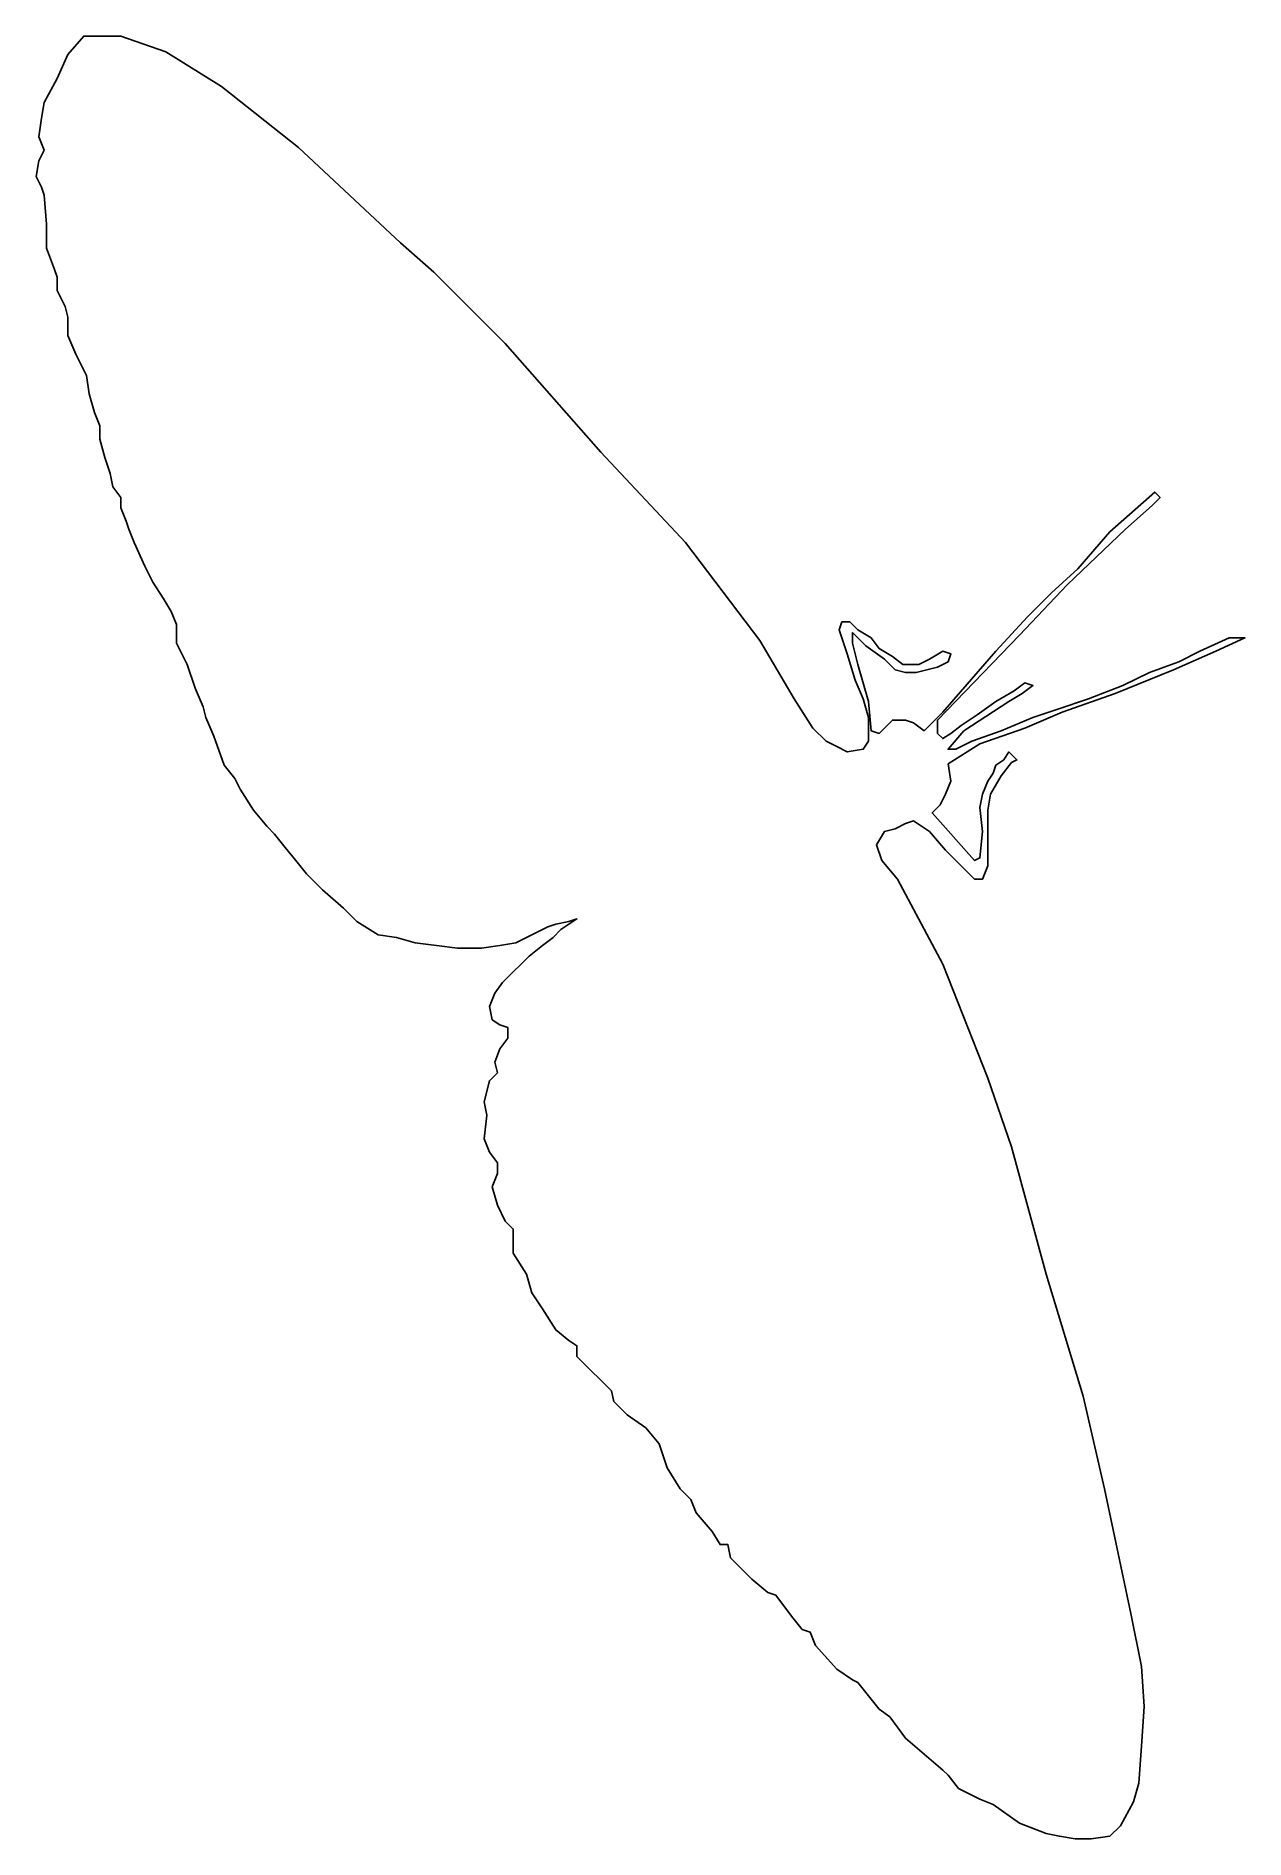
# Model space of a CAD drawing. Header units: centimetres. Extents: x -5.5 to 5.5, y -8.3 to 8.3.
import ezdxf

# ---------------------------------------------------------------- set-up
doc = ezdxf.new("R2010")
doc.units = ezdxf.units.CM
doc.header["$MEASUREMENT"] = 0
doc.layers.add('Layer 1', color=7, linetype='Continuous')

msp = doc.modelspace()

# ---------------------------------------------------------------- linework, layer by layer
at = {"layer": 'Layer 1'}
msp.add_open_spline([(2.81948, 1.59204), (2.81948, 1.59204), (3.11117, 1.77436), (3.11117, 1.77436), (3.11117, 1.77436), (3.11117, 1.77436), (3.52436, 1.92017), (3.52436, 1.92017), (3.52436, 1.92017), (3.52436, 1.92017), (3.86465, 2.06601), (3.86465, 2.06601), (3.86465, 2.06601), (3.86465, 2.06601), (4.35078, 2.23619), (4.35078, 2.23619), (4.35078, 2.23619), (4.35078, 2.23619), (4.88551, 2.45493), (4.88551, 2.45493), (4.88551, 2.45493), (4.88551, 2.45493), (5.2744, 2.62505), (5.2744, 2.62505), (5.2744, 2.62505), (5.2744, 2.62505), (5.54178, 2.74659), (5.54178, 2.74659), (5.54178, 2.74659), (5.54178, 2.74659), (5.39594, 2.74659), (5.39594, 2.74659), (5.39594, 2.74659), (5.39594, 2.74659), (5.12856, 2.62505), (5.12856, 2.62505), (5.12856, 2.62505), (5.12856, 2.62505), (4.93412, 2.52784), (4.93412, 2.52784), (4.93412, 2.52784), (4.93412, 2.52784), (4.66676, 2.43063), (4.66676, 2.43063), (4.66676, 2.43063), (4.66676, 2.43063), (4.42368, 2.30909), (4.42368, 2.30909), (4.42368, 2.30909), (4.42368, 2.30909), (4.10773, 2.18755), (4.10773, 2.18755), (4.10773, 2.18755), (4.10773, 2.18755), (3.81604, 2.09034), (3.81604, 2.09034), (3.81604, 2.09034), (3.81604, 2.09034), (3.5973, 2.01738), (3.5973, 2.01738), (3.5973, 2.01738), (3.5973, 2.01738), (3.30561, 1.8959), (3.30561, 1.8959), (3.30561, 1.8959), (3.30561, 1.8959), (3.03826, 1.79863), (3.03826, 1.79863), (3.03826, 1.79863), (3.03826, 1.79863), (2.89242, 1.72573), (2.89242, 1.72573), (2.89242, 1.72573), (2.89242, 1.72573), (2.81948, 1.72573), (2.81948, 1.72573), (2.81948, 1.72573), (2.81948, 1.72573), (2.96532, 1.8959), (2.96532, 1.8959), (2.96532, 1.8959), (2.96532, 1.8959), (3.37852, 2.16322), (3.37852, 2.16322), (3.37852, 2.16322), (3.37852, 2.16322), (3.50006, 2.23619), (3.50006, 2.23619), (3.50006, 2.23619), (3.50006, 2.23619), (3.5973, 2.30909), (3.5973, 2.30909), (3.5973, 2.30909), (3.5973, 2.30909), (3.52436, 2.3334), (3.52436, 2.3334), (3.52436, 2.3334), (3.52436, 2.3334), (3.42715, 2.26049), (3.42715, 2.26049), (3.42715, 2.26049), (3.42715, 2.26049), (3.25701, 2.16322), (3.25701, 2.16322), (3.25701, 2.16322), (3.25701, 2.16322), (3.08686, 2.04171), (3.08686, 2.04171), (3.08686, 2.04171), (3.08686, 2.04171), (2.94102, 1.94448), (2.94102, 1.94448), (2.94102, 1.94448), (2.94102, 1.94448), (2.84381, 1.8716), (2.84381, 1.8716), (2.84381, 1.8716), (2.84381, 1.8716), (2.77088, 1.82296), (2.77088, 1.82296), (2.77088, 1.82296), (2.77088, 1.82296), (2.72227, 1.8716), (2.72227, 1.8716), (2.72227, 1.8716), (2.72227, 1.8716), (2.72227, 1.94448), (2.72227, 1.94448), (2.72227, 1.94448), (2.72227, 1.94448), (2.72227, 1.99311), (2.72227, 1.99311), (2.72227, 1.99311), (2.72227, 1.99311), (3.47576, 2.77089), (3.47576, 2.77089), (3.47576, 2.77089), (3.47576, 2.77089), (3.91328, 3.23272), (3.91328, 3.23272), (3.91328, 3.23272), (3.91328, 3.23272), (4.44799, 3.74315), (4.44799, 3.74315), (4.44799, 3.74315), (4.44799, 3.74315), (4.69107, 3.9619), (4.69107, 3.9619), (4.69107, 3.9619), (4.69107, 3.9619), (4.76397, 4.03483), (4.76397, 4.03483), (4.76397, 4.03483), (4.76397, 4.03483), (4.71537, 4.08341), (4.71537, 4.08341), (4.71537, 4.08341), (4.71537, 4.08341), (4.30215, 3.71882), (4.30215, 3.71882), (4.30215, 3.71882), (4.30215, 3.71882), (4.01049, 3.37856), (4.01049, 3.37856), (4.01049, 3.37856), (4.01049, 3.37856), (3.76744, 3.15978), (3.76744, 3.15978), (3.76744, 3.15978), (3.76744, 3.15978), (3.54869, 2.94104), (3.54869, 2.94104), (3.54869, 2.94104), (3.54869, 2.94104), (3.25701, 2.62505), (3.25701, 2.62505), (3.25701, 2.62505), (3.25701, 2.62505), (2.77088, 2.06601), (2.77088, 2.06601), (2.77088, 2.06601), (2.77088, 2.06601), (2.60073, 1.8959), (2.60073, 1.8959), (2.60073, 1.8959), (2.60073, 1.8959), (2.50353, 1.96881), (2.50353, 1.96881), (2.50353, 1.96881), (2.50353, 1.96881), (2.43062, 1.99311), (2.43062, 1.99311), (2.43062, 1.99311), (2.43062, 1.99311), (2.30908, 1.99311), (2.30908, 1.99311), (2.30908, 1.99311), (2.30908, 1.99311), (2.18754, 1.8716), (2.18754, 1.8716), (2.18754, 1.8716), (2.18754, 1.8716), (2.11463, 1.8959), (2.11463, 1.8959), (2.11463, 1.8959), (2.11463, 1.8959), (2.09033, 2.16322), (2.09033, 2.16322), (2.09033, 2.16322), (2.09033, 2.16322), (1.99307, 2.50351), (1.99307, 2.50351), (1.99307, 2.50351), (1.99307, 2.50351), (1.94449, 2.69799), (1.94449, 2.69799), (1.94449, 2.69799), (1.94449, 2.69799), (1.94449, 2.79522), (1.94449, 2.79522), (1.94449, 2.79522), (1.94449, 2.79522), (2.066, 2.67368), (2.066, 2.67368), (2.066, 2.67368), (2.066, 2.67368), (2.23614, 2.55214), (2.23614, 2.55214), (2.23614, 2.55214), (2.23614, 2.55214), (2.33338, 2.45493), (2.33338, 2.45493), (2.33338, 2.45493), (2.33338, 2.45493), (2.43062, 2.43063), (2.43062, 2.43063), (2.43062, 2.43063), (2.43062, 2.43063), (2.52783, 2.43063), (2.52783, 2.43063), (2.52783, 2.43063), (2.52783, 2.43063), (2.62504, 2.45493), (2.62504, 2.45493), (2.62504, 2.45493), (2.62504, 2.45493), (2.72227, 2.47924), (2.72227, 2.47924), (2.72227, 2.47924), (2.72227, 2.47924), (2.81948, 2.52784), (2.81948, 2.52784), (2.81948, 2.52784), (2.81948, 2.52784), (2.84381, 2.60078), (2.84381, 2.60078), (2.84381, 2.60078), (2.84381, 2.60078), (2.77088, 2.62505), (2.77088, 2.62505), (2.77088, 2.62505), (2.77088, 2.62505), (2.64937, 2.55214), (2.64937, 2.55214), (2.64937, 2.55214), (2.64937, 2.55214), (2.55213, 2.50351), (2.55213, 2.50351), (2.55213, 2.50351), (2.55213, 2.50351), (2.40629, 2.50351), (2.40629, 2.50351), (2.40629, 2.50351), (2.40629, 2.50351), (2.30908, 2.57647), (2.30908, 2.57647), (2.30908, 2.57647), (2.30908, 2.57647), (2.18754, 2.64938), (2.18754, 2.64938), (2.18754, 2.64938), (2.18754, 2.64938), (2.11463, 2.74659), (2.11463, 2.74659), (2.11463, 2.74659), (2.11463, 2.74659), (1.99307, 2.81952), (1.99307, 2.81952), (1.99307, 2.81952), (1.99307, 2.81952), (1.92016, 2.89243), (1.92016, 2.89243), (1.92016, 2.89243), (1.92016, 2.89243), (1.84725, 2.89243), (1.84725, 2.89243), (1.84725, 2.89243), (1.84725, 2.89243), (1.82295, 2.81952), (1.82295, 2.81952), (1.82295, 2.81952), (1.82295, 2.81952), (1.89586, 2.60078), (1.89586, 2.60078), (1.89586, 2.60078), (1.89586, 2.60078), (1.96879, 2.3577), (1.96879, 2.3577), (1.96879, 2.3577), (1.96879, 2.3577), (2.0417, 2.18755), (2.0417, 2.18755), (2.0417, 2.18755), (2.0417, 2.18755), (2.09033, 2.01738), (2.09033, 2.01738), (2.09033, 2.01738), (2.09033, 2.01738), (2.09033, 1.8959), (2.09033, 1.8959), (2.09033, 1.8959), (2.09033, 1.8959), (2.09033, 1.79863), (2.09033, 1.79863), (2.09033, 1.79863), (2.09033, 1.79863), (2.0417, 1.72573), (2.0417, 1.72573), (2.0417, 1.72573), (2.0417, 1.72573), (1.89586, 1.70142), (1.89586, 1.70142), (1.89586, 1.70142), (1.89586, 1.70142), (1.79865, 1.75006), (1.79865, 1.75006), (1.79865, 1.75006), (1.79865, 1.75006), (1.70141, 1.79863), (1.70141, 1.79863), (1.70141, 1.79863), (1.70141, 1.79863), (1.57987, 1.92017), (1.57987, 1.92017), (1.57987, 1.92017), (1.57987, 1.92017), (1.40973, 2.18755), (1.40973, 2.18755), (1.40973, 2.18755), (1.40973, 2.18755), (1.09377, 2.72229), (1.09377, 2.72229), (1.09377, 2.72229), (1.09377, 2.72229), (0.41319, 3.62161), (0.41319, 3.62161), (0.41319, 3.62161), (0.41319, 3.62161), (-0.36459, 4.448), (-0.36459, 4.448), (-0.36459, 4.448), (-0.36459, 4.448), (-1.23961, 5.44456), (-1.23961, 5.44456), (-1.23961, 5.44456), (-1.23961, 5.44456), (-1.89588, 6.10083), (-1.89588, 6.10083), (-1.89588, 6.10083), (-1.89588, 6.10083), (-2.19969, 6.36821), (-2.19969, 6.36821), (-2.19969, 6.36821), (-2.19969, 6.36821), (-3.13549, 7.2432), (-3.13549, 7.2432), (-3.13549, 7.2432), (-3.13549, 7.2432), (-3.84037, 7.80224), (-3.84037, 7.80224), (-3.84037, 7.80224), (-3.84037, 7.80224), (-4.35079, 8.11823), (-4.35079, 8.11823), (-4.35079, 8.11823), (-4.35079, 8.11823), (-4.76399, 8.26407), (-4.76399, 8.26407), (-4.76399, 8.26407), (-4.76399, 8.26407), (-5.1043, 8.26407), (-5.1043, 8.26407), (-5.1043, 8.26407), (-5.1043, 8.26407), (-5.25012, 8.09394), (-5.25012, 8.09394), (-5.25012, 8.09394), (-5.25012, 8.09394), (-5.34734, 7.87518), (-5.34734, 7.87518), (-5.34734, 7.87518), (-5.34734, 7.87518), (-5.46886, 7.65643), (-5.46886, 7.65643), (-5.46886, 7.65643), (-5.46886, 7.65643), (-5.49318, 7.51058), (-5.49318, 7.51058), (-5.49318, 7.51058), (-5.49318, 7.51058), (-5.51748, 7.34042), (-5.51748, 7.34042), (-5.51748, 7.34042), (-5.51748, 7.34042), (-5.46886, 7.21892), (-5.46886, 7.21892), (-5.46886, 7.21892), (-5.46886, 7.21892), (-5.51748, 7.12168), (-5.51748, 7.12168), (-5.51748, 7.12168), (-5.51748, 7.12168), (-5.54178, 6.97586), (-5.54178, 6.97586), (-5.54178, 6.97586), (-5.54178, 6.97586), (-5.49318, 6.87864), (-5.49318, 6.87864), (-5.49318, 6.87864), (-5.49318, 6.87864), (-5.46886, 6.80571), (-5.46886, 6.80571), (-5.46886, 6.80571), (-5.46886, 6.80571), (-5.44456, 6.53836), (-5.44456, 6.53836), (-5.44456, 6.53836), (-5.44456, 6.53836), (-5.44456, 6.31961), (-5.44456, 6.31961), (-5.44456, 6.31961), (-5.44456, 6.31961), (-5.37164, 6.12513), (-5.37164, 6.12513), (-5.37164, 6.12513), (-5.37164, 6.12513), (-5.34734, 6.05222), (-5.34734, 6.05222), (-5.34734, 6.05222), (-5.34734, 6.05222), (-5.34734, 5.9307), (-5.34734, 5.9307), (-5.34734, 5.9307), (-5.34734, 5.9307), (-5.2744, 5.78484), (-5.2744, 5.78484), (-5.2744, 5.78484), (-5.2744, 5.78484), (-5.25012, 5.68763), (-5.25012, 5.68763), (-5.25012, 5.68763), (-5.25012, 5.68763), (-5.25012, 5.5175), (-5.25012, 5.5175), (-5.25012, 5.5175), (-5.25012, 5.5175), (-5.17721, 5.34735), (-5.17721, 5.34735), (-5.17721, 5.34735), (-5.17721, 5.34735), (-5.07997, 5.15291), (-5.07997, 5.15291), (-5.07997, 5.15291), (-5.07997, 5.15291), (-5.05566, 4.98276), (-5.05566, 4.98276), (-5.05566, 4.98276), (-5.05566, 4.98276), (-5.00706, 4.81262), (-5.00706, 4.81262), (-5.00706, 4.81262), (-5.00706, 4.81262), (-4.95845, 4.69108), (-4.95845, 4.69108), (-4.95845, 4.69108), (-4.95845, 4.69108), (-4.95845, 4.56954), (-4.95845, 4.56954), (-4.95845, 4.56954), (-4.95845, 4.56954), (-4.90982, 4.3994), (-4.90982, 4.3994), (-4.90982, 4.3994), (-4.90982, 4.3994), (-4.86123, 4.25358), (-4.86123, 4.25358), (-4.86123, 4.25358), (-4.86123, 4.25358), (-4.83691, 4.13204), (-4.83691, 4.13204), (-4.83691, 4.13204), (-4.83691, 4.13204), (-4.76399, 4.03483), (-4.76399, 4.03483), (-4.76399, 4.03483), (-4.76399, 4.03483), (-4.76399, 3.93757), (-4.76399, 3.93757), (-4.76399, 3.93757), (-4.76399, 3.93757), (-4.7154, 3.81609), (-4.7154, 3.81609), (-4.7154, 3.81609), (-4.7154, 3.81609), (-4.69108, 3.74315), (-4.69108, 3.74315), (-4.69108, 3.74315), (-4.69108, 3.74315), (-4.64246, 3.62161), (-4.64246, 3.62161), (-4.64246, 3.62161), (-4.64246, 3.62161), (-4.54526, 3.40286), (-4.54526, 3.40286), (-4.54526, 3.40286), (-4.54526, 3.40286), (-4.47235, 3.25702), (-4.47235, 3.25702), (-4.47235, 3.25702), (-4.47235, 3.25702), (-4.37511, 3.11118), (-4.37511, 3.11118), (-4.37511, 3.11118), (-4.37511, 3.11118), (-4.30219, 2.98967), (-4.30219, 2.98967), (-4.30219, 2.98967), (-4.30219, 2.98967), (-4.25357, 2.86813), (-4.25357, 2.86813), (-4.25357, 2.86813), (-4.25357, 2.86813), (-4.25357, 2.69799), (-4.25357, 2.69799), (-4.25357, 2.69799), (-4.25357, 2.69799), (-4.15636, 2.50351), (-4.15636, 2.50351), (-4.15636, 2.50351), (-4.15636, 2.50351), (-4.08342, 2.28476), (-4.08342, 2.28476), (-4.08342, 2.28476), (-4.08342, 2.28476), (-4.0105, 2.11465), (-4.0105, 2.11465), (-4.0105, 2.11465), (-4.0105, 2.11465), (-3.98622, 2.01738), (-3.98622, 2.01738), (-3.98622, 2.01738), (-3.98622, 2.01738), (-3.9133, 1.84727), (-3.9133, 1.84727), (-3.9133, 1.84727), (-3.9133, 1.84727), (-3.81607, 1.57989), (-3.81607, 1.57989), (-3.81607, 1.57989), (-3.81607, 1.57989), (-3.71883, 1.45835), (-3.71883, 1.45835), (-3.71883, 1.45835), (-3.71883, 1.45835), (-3.67023, 1.36114), (-3.67023, 1.36114), (-3.67023, 1.36114), (-3.67023, 1.36114), (-3.5487, 1.16669), (-3.5487, 1.16669), (-3.5487, 1.16669), (-3.5487, 1.16669), (-3.42716, 1.02085), (-3.42716, 1.02085), (-3.42716, 1.02085), (-3.42716, 1.02085), (-3.35426, 0.94794), (-3.35426, 0.94794), (-3.35426, 0.94794), (-3.35426, 0.94794), (-3.25703, 0.8264), (-3.25703, 0.8264), (-3.25703, 0.8264), (-3.25703, 0.8264), (-3.15979, 0.70489), (-3.15979, 0.70489), (-3.15979, 0.70489), (-3.15979, 0.70489), (-3.06257, 0.58335), (-3.06257, 0.58335), (-3.06257, 0.58335), (-3.06257, 0.58335), (-2.91674, 0.43751), (-2.91674, 0.43751), (-2.91674, 0.43751), (-2.91674, 0.43751), (-2.7223, 0.26739), (-2.7223, 0.26739), (-2.7223, 0.26739), (-2.7223, 0.26739), (-2.60076, 0.14586), (-2.60076, 0.14586), (-2.60076, 0.14586), (-2.60076, 0.14586), (-2.40629, 0.02432), (-2.40629, 0.02432), (-2.40629, 0.02432), (-2.40629, 0.02432), (-2.23617, -0.00001), (-2.23617, -0.00001), (-2.23617, -0.00001), (-2.23617, -0.00001), (-2.06603, -0.04859), (-2.06603, -0.04859), (-2.06603, -0.04859), (-2.06603, -0.04859), (-1.87158, -0.07289), (-1.87158, -0.07289), (-1.87158, -0.07289), (-1.87158, -0.07289), (-1.67714, -0.09722), (-1.67714, -0.09722), (-1.67714, -0.09722), (-1.67714, -0.09722), (-1.45836, -0.09722), (-1.45836, -0.09722), (-1.45836, -0.09722), (-1.45836, -0.09722), (-1.28824, -0.07289), (-1.28824, -0.07289), (-1.28824, -0.07289), (-1.28824, -0.07289), (-1.14237, -0.04859), (-1.14237, -0.04859), (-1.14237, -0.04859), (-1.14237, -0.04859), (-0.99653, 0.02432), (-0.99653, 0.02432), (-0.99653, 0.02432), (-0.99653, 0.02432), (-0.85072, 0.09725), (-0.85072, 0.09725), (-0.85072, 0.09725), (-0.85072, 0.09725), (-0.77778, 0.12153), (-0.77778, 0.12153), (-0.77778, 0.12153), (-0.77778, 0.12153), (-0.65625, 0.14586), (-0.65625, 0.14586), (-0.65625, 0.14586), (-0.65625, 0.14586), (-0.58334, 0.17016), (-0.58334, 0.17016), (-0.58334, 0.17016), (-0.58334, 0.17016), (-0.72921, 0.07292), (-0.72921, 0.07292), (-0.72921, 0.07292), (-0.72921, 0.07292), (-0.80211, -0.00001), (-0.80211, -0.00001), (-0.80211, -0.00001), (-0.80211, -0.00001), (-0.89932, -0.07289), (-0.89932, -0.07289), (-0.89932, -0.07289), (-0.89932, -0.07289), (-1.02086, -0.17013), (-1.02086, -0.17013), (-1.02086, -0.17013), (-1.02086, -0.17013), (-1.0938, -0.24306), (-1.0938, -0.24306), (-1.0938, -0.24306), (-1.0938, -0.24306), (-1.1667, -0.31597), (-1.1667, -0.31597), (-1.1667, -0.31597), (-1.1667, -0.31597), (-1.26391, -0.41318), (-1.26391, -0.41318), (-1.26391, -0.41318), (-1.26391, -0.41318), (-1.33682, -0.51042), (-1.33682, -0.51042), (-1.33682, -0.51042), (-1.33682, -0.51042), (-1.38545, -0.63193), (-1.38545, -0.63193), (-1.38545, -0.63193), (-1.38545, -0.63193), (-1.36115, -0.75347), (-1.36115, -0.75347), (-1.36115, -0.75347), (-1.36115, -0.75347), (-1.28824, -0.8021), (-1.28824, -0.8021), (-1.28824, -0.8021), (-1.28824, -0.8021), (-1.21528, -0.8264), (-1.21528, -0.8264), (-1.21528, -0.8264), (-1.21528, -0.8264), (-1.21528, -0.92364), (-1.21528, -0.92364), (-1.21528, -0.92364), (-1.21528, -0.92364), (-1.28824, -1.02085), (-1.28824, -1.02085), (-1.28824, -1.02085), (-1.28824, -1.02085), (-1.33682, -1.14239), (-1.33682, -1.14239), (-1.33682, -1.14239), (-1.33682, -1.14239), (-1.31255, -1.2396), (-1.31255, -1.2396), (-1.31255, -1.2396), (-1.31255, -1.2396), (-1.38545, -1.3125), (-1.38545, -1.3125), (-1.38545, -1.3125), (-1.38545, -1.3125), (-1.43409, -1.50698), (-1.43409, -1.50698), (-1.43409, -1.50698), (-1.43409, -1.50698), (-1.40976, -1.62849), (-1.40976, -1.62849), (-1.40976, -1.62849), (-1.40976, -1.62849), (-1.43409, -1.84724), (-1.43409, -1.84724), (-1.43409, -1.84724), (-1.43409, -1.84724), (-1.38545, -1.96878), (-1.38545, -1.96878), (-1.38545, -1.96878), (-1.38545, -1.96878), (-1.31255, -2.06599), (-1.31255, -2.06599), (-1.31255, -2.06599), (-1.31255, -2.06599), (-1.31255, -2.16325), (-1.31255, -2.16325), (-1.31255, -2.16325), (-1.31255, -2.16325), (-1.36115, -2.28479), (-1.36115, -2.28479), (-1.36115, -2.28479), (-1.36115, -2.28479), (-1.31255, -2.45491), (-1.31255, -2.45491), (-1.31255, -2.45491), (-1.31255, -2.45491), (-1.23961, -2.60075), (-1.23961, -2.60075), (-1.23961, -2.60075), (-1.23961, -2.60075), (-1.1667, -2.67366), (-1.1667, -2.67366), (-1.1667, -2.67366), (-1.1667, -2.67366), (-1.1667, -2.89243), (-1.1667, -2.89243), (-1.1667, -2.89243), (-1.1667, -2.89243), (-1.04517, -3.08685), (-1.04517, -3.08685), (-1.04517, -3.08685), (-1.04517, -3.08685), (-0.99653, -3.25699), (-0.99653, -3.25699), (-0.99653, -3.25699), (-0.99653, -3.25699), (-0.89932, -3.40284), (-0.89932, -3.40284), (-0.89932, -3.40284), (-0.89932, -3.40284), (-0.77778, -3.59728), (-0.77778, -3.59728), (-0.77778, -3.59728), (-0.77778, -3.59728), (-0.65625, -3.69452), (-0.65625, -3.69452), (-0.65625, -3.69452), (-0.65625, -3.69452), (-0.58334, -3.74312), (-0.58334, -3.74312), (-0.58334, -3.74312), (-0.58334, -3.74312), (-0.58334, -3.84036), (-0.58334, -3.84036), (-0.58334, -3.84036), (-0.58334, -3.84036), (-0.48613, -3.93757), (-0.48613, -3.93757), (-0.48613, -3.93757), (-0.48613, -3.93757), (-0.34029, -4.08341), (-0.34029, -4.08341), (-0.34029, -4.08341), (-0.34029, -4.08341), (-0.26738, -4.15632), (-0.26738, -4.15632), (-0.26738, -4.15632), (-0.26738, -4.15632), (-0.24308, -4.25355), (-0.24308, -4.25355), (-0.24308, -4.25355), (-0.24308, -4.25355), (-0.12154, -4.37509), (-0.12154, -4.37509), (-0.12154, -4.37509), (-0.12154, -4.37509), (0.0486, -4.49663), (0.0486, -4.49663), (0.0486, -4.49663), (0.0486, -4.49663), (0.17014, -4.64245), (0.17014, -4.64245), (0.17014, -4.64245), (0.17014, -4.64245), (0.19445, -4.71538), (0.19445, -4.71538), (0.19445, -4.71538), (0.19445, -4.71538), (0.24305, -4.86122), (0.24305, -4.86122), (0.24305, -4.86122), (0.24305, -4.86122), (0.36459, -5.05567), (0.36459, -5.05567), (0.36459, -5.05567), (0.36459, -5.05567), (0.4618, -5.15288), (0.4618, -5.15288), (0.4618, -5.15288), (0.4618, -5.15288), (0.5104, -5.27442), (0.5104, -5.27442), (0.5104, -5.27442), (0.5104, -5.27442), (0.65625, -5.44456), (0.65625, -5.44456), (0.65625, -5.44456), (0.65625, -5.44456), (0.72918, -5.56604), (0.72918, -5.56604), (0.72918, -5.56604), (0.72918, -5.56604), (0.80209, -5.56604), (0.80209, -5.56604), (0.80209, -5.56604), (0.80209, -5.56604), (0.82639, -5.68758), (0.82639, -5.68758), (0.82639, -5.68758), (0.82639, -5.68758), (1.02084, -5.88206), (1.02084, -5.88206), (1.02084, -5.88206), (1.02084, -5.88206), (1.1667, -6.0036), (1.1667, -6.0036), (1.1667, -6.0036), (1.1667, -6.0036), (1.23961, -6.0279), (1.23961, -6.0279), (1.23961, -6.0279), (1.23961, -6.0279), (1.38545, -6.22235), (1.38545, -6.22235), (1.38545, -6.22235), (1.38545, -6.22235), (1.48266, -6.34389), (1.48266, -6.34389), (1.48266, -6.34389), (1.48266, -6.34389), (1.55557, -6.36816), (1.55557, -6.36816), (1.55557, -6.36816), (1.55557, -6.36816), (1.6042, -6.4897), (1.6042, -6.4897), (1.6042, -6.4897), (1.6042, -6.4897), (1.79865, -6.70845), (1.79865, -6.70845), (1.79865, -6.70845), (1.79865, -6.70845), (1.94449, -6.80568), (1.94449, -6.80568), (1.94449, -6.80568), (1.94449, -6.80568), (1.99307, -6.82999), (1.99307, -6.82999), (1.99307, -6.82999), (1.99307, -6.82999), (2.09033, -6.95153), (2.09033, -6.95153), (2.09033, -6.95153), (2.09033, -6.95153), (2.18754, -7.07304), (2.18754, -7.07304), (2.18754, -7.07304), (2.18754, -7.07304), (2.28478, -7.14597), (2.28478, -7.14597), (2.28478, -7.14597), (2.28478, -7.14597), (2.43062, -7.34045), (2.43062, -7.34045), (2.43062, -7.34045), (2.43062, -7.34045), (2.60073, -7.48629), (2.60073, -7.48629), (2.60073, -7.48629), (2.60073, -7.48629), (2.77088, -7.63207), (2.77088, -7.63207), (2.77088, -7.63207), (2.77088, -7.63207), (2.81948, -7.68071), (2.81948, -7.68071), (2.81948, -7.68071), (2.81948, -7.68071), (2.91672, -7.80225), (2.91672, -7.80225), (2.91672, -7.80225), (2.91672, -7.80225), (3.11117, -7.89945), (3.11117, -7.89945), (3.11117, -7.89945), (3.11117, -7.89945), (3.23271, -7.94809), (3.23271, -7.94809), (3.23271, -7.94809), (3.23271, -7.94809), (3.47576, -8.11823), (3.47576, -8.11823), (3.47576, -8.11823), (3.47576, -8.11823), (3.71881, -8.21544), (3.71881, -8.21544), (3.71881, -8.21544), (3.71881, -8.21544), (3.84035, -8.23974), (3.84035, -8.23974), (3.84035, -8.23974), (3.84035, -8.23974), (3.98619, -8.26407), (3.98619, -8.26407), (3.98619, -8.26407), (3.98619, -8.26407), (4.13203, -8.26407), (4.13203, -8.26407), (4.13203, -8.26407), (4.13203, -8.26407), (4.30215, -8.23974), (4.30215, -8.23974), (4.30215, -8.23974), (4.30215, -8.23974), (4.39938, -8.14253), (4.39938, -8.14253), (4.39938, -8.14253), (4.39938, -8.14253), (4.52092, -7.92378), (4.52092, -7.92378), (4.52092, -7.92378), (4.52092, -7.92378), (4.56953, -7.75361), (4.56953, -7.75361), (4.56953, -7.75361), (4.56953, -7.75361), (4.59386, -7.41333), (4.59386, -7.41333), (4.59386, -7.41333), (4.59386, -7.41333), (4.61813, -7.04874), (4.61813, -7.04874), (4.61813, -7.04874), (4.61813, -7.04874), (4.59386, -6.68415), (4.59386, -6.68415), (4.59386, -6.68415), (4.59386, -6.68415), (4.49662, -6.19804), (4.49662, -6.19804), (4.49662, -6.19804), (4.49662, -6.19804), (4.25357, -5.05567), (4.25357, -5.05567), (4.25357, -5.05567), (4.25357, -5.05567), (4.05909, -4.20495), (4.05909, -4.20495), (4.05909, -4.20495), (4.05909, -4.20495), (3.71881, -3.08685), (3.71881, -3.08685), (3.71881, -3.08685), (3.71881, -3.08685), (3.40285, -1.92017), (3.40285, -1.92017), (3.40285, -1.92017), (3.40285, -1.92017), (3.18407, -1.2882), (3.18407, -1.2882), (3.18407, -1.2882), (3.18407, -1.2882), (2.77088, -0.24306), (2.77088, -0.24306), (2.77088, -0.24306), (2.77088, -0.24306), (2.35768, 0.53475), (2.35768, 0.53475), (2.35768, 0.53475), (2.35768, 0.53475), (2.21187, 0.70489), (2.21187, 0.70489), (2.21187, 0.70489), (2.21187, 0.70489), (2.16324, 0.85073), (2.16324, 0.85073), (2.16324, 0.85073), (2.16324, 0.85073), (2.23614, 0.97224), (2.23614, 0.97224), (2.23614, 0.97224), (2.23614, 0.97224), (2.33338, 0.99655), (2.33338, 0.99655), (2.33338, 0.99655), (2.33338, 0.99655), (2.43062, 1.04518), (2.43062, 1.04518), (2.43062, 1.04518), (2.43062, 1.04518), (2.50353, 1.06948), (2.50353, 1.06948), (2.50353, 1.06948), (2.50353, 1.06948), (2.64937, 0.97224), (2.64937, 0.97224), (2.64937, 0.97224), (2.64937, 0.97224), (2.79521, 0.8021), (2.79521, 0.8021), (2.79521, 0.8021), (2.79521, 0.8021), (2.94102, 0.65629), (2.94102, 0.65629), (2.94102, 0.65629), (2.94102, 0.65629), (3.06256, 0.53475), (3.06256, 0.53475), (3.06256, 0.53475), (3.06256, 0.53475), (3.13547, 0.53475), (3.13547, 0.53475), (3.13547, 0.53475), (3.13547, 0.53475), (3.18407, 0.65629), (3.18407, 0.65629), (3.18407, 0.65629), (3.18407, 0.65629), (3.18407, 0.85073), (3.18407, 0.85073), (3.18407, 0.85073), (3.18407, 0.85073), (3.18407, 1.16669), (3.18407, 1.16669), (3.18407, 1.16669), (3.18407, 1.16669), (3.2084, 1.31256), (3.2084, 1.31256), (3.2084, 1.31256), (3.2084, 1.31256), (3.30561, 1.48268), (3.30561, 1.48268), (3.30561, 1.48268), (3.30561, 1.48268), (3.40285, 1.60419), (3.40285, 1.60419), (3.40285, 1.60419), (3.40285, 1.60419), (3.45145, 1.62852), (3.45145, 1.62852), (3.45145, 1.62852), (3.45145, 1.62852), (3.37852, 1.70142), (3.37852, 1.70142), (3.37852, 1.70142), (3.37852, 1.70142), (3.32991, 1.62852), (3.32991, 1.62852), (3.32991, 1.62852), (3.32991, 1.62852), (3.25701, 1.57989), (3.25701, 1.57989), (3.25701, 1.57989), (3.25701, 1.57989), (3.23271, 1.50698), (3.23271, 1.50698), (3.23271, 1.50698), (3.23271, 1.50698), (3.18407, 1.4341), (3.18407, 1.4341), (3.18407, 1.4341), (3.18407, 1.4341), (3.13547, 1.31256), (3.13547, 1.31256), (3.13547, 1.31256), (3.13547, 1.31256), (3.11117, 1.19102), (3.11117, 1.19102), (3.11117, 1.19102), (3.11117, 1.19102), (3.13547, 0.97224), (3.13547, 0.97224), (3.13547, 0.97224), (3.13547, 0.97224), (3.11117, 0.72919), (3.11117, 0.72919), (3.11117, 0.72919), (3.11117, 0.72919), (3.06256, 0.70489), (3.06256, 0.70489), (3.06256, 0.70489), (3.06256, 0.70489), (2.67367, 1.14239), (2.67367, 1.14239), (2.67367, 1.14239), (2.67367, 1.14239), (2.74658, 1.2153), (2.74658, 1.2153), (2.74658, 1.2153), (2.74658, 1.2153), (2.79521, 1.31256), (2.79521, 1.31256), (2.79521, 1.31256), (2.79521, 1.31256), (2.84381, 1.4341), (2.84381, 1.4341), (2.84381, 1.4341), (2.84381, 1.4341), (2.81948, 1.59204), (2.81948, 1.59204)], degree=3, knots=[0, 0, 0, 0, 0.00343643, 0.00343643, 0.00343643, 0.00343643, 0.00687285, 0.00687285, 0.00687285, 0.00687285, 0.01030928, 0.01030928, 0.01030928, 0.01030928, 0.0137457, 0.0137457, 0.0137457, 0.0137457, 0.01718213, 0.01718213, 0.01718213, 0.01718213, 0.02061856, 0.02061856, 0.02061856, 0.02061856, 0.02405498, 0.02405498, 0.02405498, 0.02405498, 0.02749141, 0.02749141, 0.02749141, 0.02749141, 0.03092784, 0.03092784, 0.03092784, 0.03092784, 0.03436426, 0.03436426, 0.03436426, 0.03436426, 0.03780069, 0.03780069, 0.03780069, 0.03780069, 0.04123711, 0.04123711, 0.04123711, 0.04123711, 0.04467354, 0.04467354, 0.04467354, 0.04467354, 0.04810997, 0.04810997, 0.04810997, 0.04810997, 0.05154639, 0.05154639, 0.05154639, 0.05154639, 0.05498282, 0.05498282, 0.05498282, 0.05498282, 0.05841924, 0.05841924, 0.05841924, 0.05841924, 0.06185567, 0.06185567, 0.06185567, 0.06185567, 0.0652921, 0.0652921, 0.0652921, 0.0652921, 0.06872852, 0.06872852, 0.06872852, 0.06872852, 0.07216495, 0.07216495, 0.07216495, 0.07216495, 0.07560137, 0.07560137, 0.07560137, 0.07560137, 0.0790378, 0.0790378, 0.0790378, 0.0790378, 0.08247423, 0.08247423, 0.08247423, 0.08247423, 0.08591065, 0.08591065, 0.08591065, 0.08591065, 0.08934708, 0.08934708, 0.08934708, 0.08934708, 0.09278351, 0.09278351, 0.09278351, 0.09278351, 0.09621993, 0.09621993, 0.09621993, 0.09621993, 0.09965636, 0.09965636, 0.09965636, 0.09965636, 0.10309278, 0.10309278, 0.10309278, 0.10309278, 0.10652921, 0.10652921, 0.10652921, 0.10652921, 0.10996564, 0.10996564, 0.10996564, 0.10996564, 0.11340206, 0.11340206, 0.11340206, 0.11340206, 0.11683849, 0.11683849, 0.11683849, 0.11683849, 0.12027491, 0.12027491, 0.12027491, 0.12027491, 0.12371134, 0.12371134, 0.12371134, 0.12371134, 0.12714777, 0.12714777, 0.12714777, 0.12714777, 0.13058419, 0.13058419, 0.13058419, 0.13058419, 0.13402062, 0.13402062, 0.13402062, 0.13402062, 0.13745704, 0.13745704, 0.13745704, 0.13745704, 0.14089347, 0.14089347, 0.14089347, 0.14089347, 0.1443299, 0.1443299, 0.1443299, 0.1443299, 0.14776632, 0.14776632, 0.14776632, 0.14776632, 0.15120275, 0.15120275, 0.15120275, 0.15120275, 0.15463918, 0.15463918, 0.15463918, 0.15463918, 0.1580756, 0.1580756, 0.1580756, 0.1580756, 0.16151203, 0.16151203, 0.16151203, 0.16151203, 0.16494845, 0.16494845, 0.16494845, 0.16494845, 0.16838488, 0.16838488, 0.16838488, 0.16838488, 0.17182131, 0.17182131, 0.17182131, 0.17182131, 0.17525773, 0.17525773, 0.17525773, 0.17525773, 0.17869416, 0.17869416, 0.17869416, 0.17869416, 0.18213058, 0.18213058, 0.18213058, 0.18213058, 0.18556701, 0.18556701, 0.18556701, 0.18556701, 0.18900344, 0.18900344, 0.18900344, 0.18900344, 0.19243986, 0.19243986, 0.19243986, 0.19243986, 0.19587629, 0.19587629, 0.19587629, 0.19587629, 0.19931271, 0.19931271, 0.19931271, 0.19931271, 0.20274914, 0.20274914, 0.20274914, 0.20274914, 0.20618557, 0.20618557, 0.20618557, 0.20618557, 0.20962199, 0.20962199, 0.20962199, 0.20962199, 0.21305842, 0.21305842, 0.21305842, 0.21305842, 0.21649485, 0.21649485, 0.21649485, 0.21649485, 0.21993127, 0.21993127, 0.21993127, 0.21993127, 0.2233677, 0.2233677, 0.2233677, 0.2233677, 0.22680412, 0.22680412, 0.22680412, 0.22680412, 0.23024055, 0.23024055, 0.23024055, 0.23024055, 0.23367698, 0.23367698, 0.23367698, 0.23367698, 0.2371134, 0.2371134, 0.2371134, 0.2371134, 0.24054983, 0.24054983, 0.24054983, 0.24054983, 0.24398625, 0.24398625, 0.24398625, 0.24398625, 0.24742268, 0.24742268, 0.24742268, 0.24742268, 0.25085911, 0.25085911, 0.25085911, 0.25085911, 0.25429553, 0.25429553, 0.25429553, 0.25429553, 0.25773196, 0.25773196, 0.25773196, 0.25773196, 0.26116838, 0.26116838, 0.26116838, 0.26116838, 0.26460481, 0.26460481, 0.26460481, 0.26460481, 0.26804124, 0.26804124, 0.26804124, 0.26804124, 0.27147766, 0.27147766, 0.27147766, 0.27147766, 0.27491409, 0.27491409, 0.27491409, 0.27491409, 0.27835052, 0.27835052, 0.27835052, 0.27835052, 0.28178694, 0.28178694, 0.28178694, 0.28178694, 0.28522337, 0.28522337, 0.28522337, 0.28522337, 0.28865979, 0.28865979, 0.28865979, 0.28865979, 0.29209622, 0.29209622, 0.29209622, 0.29209622, 0.29553265, 0.29553265, 0.29553265, 0.29553265, 0.29896907, 0.29896907, 0.29896907, 0.29896907, 0.3024055, 0.3024055, 0.3024055, 0.3024055, 0.30584192, 0.30584192, 0.30584192, 0.30584192, 0.30927835, 0.30927835, 0.30927835, 0.30927835, 0.31271478, 0.31271478, 0.31271478, 0.31271478, 0.3161512, 0.3161512, 0.3161512, 0.3161512, 0.31958763, 0.31958763, 0.31958763, 0.31958763, 0.32302405, 0.32302405, 0.32302405, 0.32302405, 0.32646048, 0.32646048, 0.32646048, 0.32646048, 0.32989691, 0.32989691, 0.32989691, 0.32989691, 0.33333333, 0.33333333, 0.33333333, 0.33333333, 0.33676976, 0.33676976, 0.33676976, 0.33676976, 0.34020619, 0.34020619, 0.34020619, 0.34020619, 0.34364261, 0.34364261, 0.34364261, 0.34364261, 0.34707904, 0.34707904, 0.34707904, 0.34707904, 0.35051546, 0.35051546, 0.35051546, 0.35051546, 0.35395189, 0.35395189, 0.35395189, 0.35395189, 0.35738832, 0.35738832, 0.35738832, 0.35738832, 0.36082474, 0.36082474, 0.36082474, 0.36082474, 0.36426117, 0.36426117, 0.36426117, 0.36426117, 0.36769759, 0.36769759, 0.36769759, 0.36769759, 0.37113402, 0.37113402, 0.37113402, 0.37113402, 0.37457045, 0.37457045, 0.37457045, 0.37457045, 0.37800687, 0.37800687, 0.37800687, 0.37800687, 0.3814433, 0.3814433, 0.3814433, 0.3814433, 0.38487973, 0.38487973, 0.38487973, 0.38487973, 0.38831615, 0.38831615, 0.38831615, 0.38831615, 0.39175258, 0.39175258, 0.39175258, 0.39175258, 0.395189, 0.395189, 0.395189, 0.395189, 0.39862543, 0.39862543, 0.39862543, 0.39862543, 0.40206186, 0.40206186, 0.40206186, 0.40206186, 0.40549828, 0.40549828, 0.40549828, 0.40549828, 0.40893471, 0.40893471, 0.40893471, 0.40893471, 0.41237113, 0.41237113, 0.41237113, 0.41237113, 0.41580756, 0.41580756, 0.41580756, 0.41580756, 0.41924399, 0.41924399, 0.41924399, 0.41924399, 0.42268041, 0.42268041, 0.42268041, 0.42268041, 0.42611684, 0.42611684, 0.42611684, 0.42611684, 0.42955326, 0.42955326, 0.42955326, 0.42955326, 0.43298969, 0.43298969, 0.43298969, 0.43298969, 0.43642612, 0.43642612, 0.43642612, 0.43642612, 0.43986254, 0.43986254, 0.43986254, 0.43986254, 0.44329897, 0.44329897, 0.44329897, 0.44329897, 0.4467354, 0.4467354, 0.4467354, 0.4467354, 0.45017182, 0.45017182, 0.45017182, 0.45017182, 0.45360825, 0.45360825, 0.45360825, 0.45360825, 0.45704467, 0.45704467, 0.45704467, 0.45704467, 0.4604811, 0.4604811, 0.4604811, 0.4604811, 0.46391753, 0.46391753, 0.46391753, 0.46391753, 0.46735395, 0.46735395, 0.46735395, 0.46735395, 0.47079038, 0.47079038, 0.47079038, 0.47079038, 0.4742268, 0.4742268, 0.4742268, 0.4742268, 0.47766323, 0.47766323, 0.47766323, 0.47766323, 0.48109966, 0.48109966, 0.48109966, 0.48109966, 0.48453608, 0.48453608, 0.48453608, 0.48453608, 0.48797251, 0.48797251, 0.48797251, 0.48797251, 0.49140893, 0.49140893, 0.49140893, 0.49140893, 0.49484536, 0.49484536, 0.49484536, 0.49484536, 0.49828179, 0.49828179, 0.49828179, 0.49828179, 0.50171821, 0.50171821, 0.50171821, 0.50171821, 0.50515464, 0.50515464, 0.50515464, 0.50515464, 0.50859107, 0.50859107, 0.50859107, 0.50859107, 0.51202749, 0.51202749, 0.51202749, 0.51202749, 0.51546392, 0.51546392, 0.51546392, 0.51546392, 0.51890034, 0.51890034, 0.51890034, 0.51890034, 0.52233677, 0.52233677, 0.52233677, 0.52233677, 0.5257732, 0.5257732, 0.5257732, 0.5257732, 0.52920962, 0.52920962, 0.52920962, 0.52920962, 0.53264605, 0.53264605, 0.53264605, 0.53264605, 0.53608247, 0.53608247, 0.53608247, 0.53608247, 0.5395189, 0.5395189, 0.5395189, 0.5395189, 0.54295533, 0.54295533, 0.54295533, 0.54295533, 0.54639175, 0.54639175, 0.54639175, 0.54639175, 0.54982818, 0.54982818, 0.54982818, 0.54982818, 0.5532646, 0.5532646, 0.5532646, 0.5532646, 0.55670103, 0.55670103, 0.55670103, 0.55670103, 0.56013746, 0.56013746, 0.56013746, 0.56013746, 0.56357388, 0.56357388, 0.56357388, 0.56357388, 0.56701031, 0.56701031, 0.56701031, 0.56701031, 0.57044674, 0.57044674, 0.57044674, 0.57044674, 0.57388316, 0.57388316, 0.57388316, 0.57388316, 0.57731959, 0.57731959, 0.57731959, 0.57731959, 0.58075601, 0.58075601, 0.58075601, 0.58075601, 0.58419244, 0.58419244, 0.58419244, 0.58419244, 0.58762887, 0.58762887, 0.58762887, 0.58762887, 0.59106529, 0.59106529, 0.59106529, 0.59106529, 0.59450172, 0.59450172, 0.59450172, 0.59450172, 0.59793814, 0.59793814, 0.59793814, 0.59793814, 0.60137457, 0.60137457, 0.60137457, 0.60137457, 0.604811, 0.604811, 0.604811, 0.604811, 0.60824742, 0.60824742, 0.60824742, 0.60824742, 0.61168385, 0.61168385, 0.61168385, 0.61168385, 0.61512027, 0.61512027, 0.61512027, 0.61512027, 0.6185567, 0.6185567, 0.6185567, 0.6185567, 0.62199313, 0.62199313, 0.62199313, 0.62199313, 0.62542955, 0.62542955, 0.62542955, 0.62542955, 0.62886598, 0.62886598, 0.62886598, 0.62886598, 0.63230241, 0.63230241, 0.63230241, 0.63230241, 0.63573883, 0.63573883, 0.63573883, 0.63573883, 0.63917526, 0.63917526, 0.63917526, 0.63917526, 0.64261168, 0.64261168, 0.64261168, 0.64261168, 0.64604811, 0.64604811, 0.64604811, 0.64604811, 0.64948454, 0.64948454, 0.64948454, 0.64948454, 0.65292096, 0.65292096, 0.65292096, 0.65292096, 0.65635739, 0.65635739, 0.65635739, 0.65635739, 0.65979381, 0.65979381, 0.65979381, 0.65979381, 0.66323024, 0.66323024, 0.66323024, 0.66323024, 0.66666667, 0.66666667, 0.66666667, 0.66666667, 0.67010309, 0.67010309, 0.67010309, 0.67010309, 0.67353952, 0.67353952, 0.67353952, 0.67353952, 0.67697595, 0.67697595, 0.67697595, 0.67697595, 0.68041237, 0.68041237, 0.68041237, 0.68041237, 0.6838488, 0.6838488, 0.6838488, 0.6838488, 0.68728522, 0.68728522, 0.68728522, 0.68728522, 0.69072165, 0.69072165, 0.69072165, 0.69072165, 0.69415808, 0.69415808, 0.69415808, 0.69415808, 0.6975945, 0.6975945, 0.6975945, 0.6975945, 0.70103093, 0.70103093, 0.70103093, 0.70103093, 0.70446735, 0.70446735, 0.70446735, 0.70446735, 0.70790378, 0.70790378, 0.70790378, 0.70790378, 0.71134021, 0.71134021, 0.71134021, 0.71134021, 0.71477663, 0.71477663, 0.71477663, 0.71477663, 0.71821306, 0.71821306, 0.71821306, 0.71821306, 0.72164948, 0.72164948, 0.72164948, 0.72164948, 0.72508591, 0.72508591, 0.72508591, 0.72508591, 0.72852234, 0.72852234, 0.72852234, 0.72852234, 0.73195876, 0.73195876, 0.73195876, 0.73195876, 0.73539519, 0.73539519, 0.73539519, 0.73539519, 0.73883162, 0.73883162, 0.73883162, 0.73883162, 0.74226804, 0.74226804, 0.74226804, 0.74226804, 0.74570447, 0.74570447, 0.74570447, 0.74570447, 0.74914089, 0.74914089, 0.74914089, 0.74914089, 0.75257732, 0.75257732, 0.75257732, 0.75257732, 0.75601375, 0.75601375, 0.75601375, 0.75601375, 0.75945017, 0.75945017, 0.75945017, 0.75945017, 0.7628866, 0.7628866, 0.7628866, 0.7628866, 0.76632302, 0.76632302, 0.76632302, 0.76632302, 0.76975945, 0.76975945, 0.76975945, 0.76975945, 0.77319588, 0.77319588, 0.77319588, 0.77319588, 0.7766323, 0.7766323, 0.7766323, 0.7766323, 0.78006873, 0.78006873, 0.78006873, 0.78006873, 0.78350515, 0.78350515, 0.78350515, 0.78350515, 0.78694158, 0.78694158, 0.78694158, 0.78694158, 0.79037801, 0.79037801, 0.79037801, 0.79037801, 0.79381443, 0.79381443, 0.79381443, 0.79381443, 0.79725086, 0.79725086, 0.79725086, 0.79725086, 0.80068729, 0.80068729, 0.80068729, 0.80068729, 0.80412371, 0.80412371, 0.80412371, 0.80412371, 0.80756014, 0.80756014, 0.80756014, 0.80756014, 0.81099656, 0.81099656, 0.81099656, 0.81099656, 0.81443299, 0.81443299, 0.81443299, 0.81443299, 0.81786942, 0.81786942, 0.81786942, 0.81786942, 0.82130584, 0.82130584, 0.82130584, 0.82130584, 0.82474227, 0.82474227, 0.82474227, 0.82474227, 0.82817869, 0.82817869, 0.82817869, 0.82817869, 0.83161512, 0.83161512, 0.83161512, 0.83161512, 0.83505155, 0.83505155, 0.83505155, 0.83505155, 0.83848797, 0.83848797, 0.83848797, 0.83848797, 0.8419244, 0.8419244, 0.8419244, 0.8419244, 0.84536082, 0.84536082, 0.84536082, 0.84536082, 0.84879725, 0.84879725, 0.84879725, 0.84879725, 0.85223368, 0.85223368, 0.85223368, 0.85223368, 0.8556701, 0.8556701, 0.8556701, 0.8556701, 0.85910653, 0.85910653, 0.85910653, 0.85910653, 0.86254296, 0.86254296, 0.86254296, 0.86254296, 0.86597938, 0.86597938, 0.86597938, 0.86597938, 0.86941581, 0.86941581, 0.86941581, 0.86941581, 0.87285223, 0.87285223, 0.87285223, 0.87285223, 0.87628866, 0.87628866, 0.87628866, 0.87628866, 0.87972509, 0.87972509, 0.87972509, 0.87972509, 0.88316151, 0.88316151, 0.88316151, 0.88316151, 0.88659794, 0.88659794, 0.88659794, 0.88659794, 0.89003436, 0.89003436, 0.89003436, 0.89003436, 0.89347079, 0.89347079, 0.89347079, 0.89347079, 0.89690722, 0.89690722, 0.89690722, 0.89690722, 0.90034364, 0.90034364, 0.90034364, 0.90034364, 0.90378007, 0.90378007, 0.90378007, 0.90378007, 0.90721649, 0.90721649, 0.90721649, 0.90721649, 0.91065292, 0.91065292, 0.91065292, 0.91065292, 0.91408935, 0.91408935, 0.91408935, 0.91408935, 0.91752577, 0.91752577, 0.91752577, 0.91752577, 0.9209622, 0.9209622, 0.9209622, 0.9209622, 0.92439863, 0.92439863, 0.92439863, 0.92439863, 0.92783505, 0.92783505, 0.92783505, 0.92783505, 0.93127148, 0.93127148, 0.93127148, 0.93127148, 0.9347079, 0.9347079, 0.9347079, 0.9347079, 0.93814433, 0.93814433, 0.93814433, 0.93814433, 0.94158076, 0.94158076, 0.94158076, 0.94158076, 0.94501718, 0.94501718, 0.94501718, 0.94501718, 0.94845361, 0.94845361, 0.94845361, 0.94845361, 0.95189003, 0.95189003, 0.95189003, 0.95189003, 0.95532646, 0.95532646, 0.95532646, 0.95532646, 0.95876289, 0.95876289, 0.95876289, 0.95876289, 0.96219931, 0.96219931, 0.96219931, 0.96219931, 0.96563574, 0.96563574, 0.96563574, 0.96563574, 0.96907216, 0.96907216, 0.96907216, 0.96907216, 0.97250859, 0.97250859, 0.97250859, 0.97250859, 0.97594502, 0.97594502, 0.97594502, 0.97594502, 0.97938144, 0.97938144, 0.97938144, 0.97938144, 0.98281787, 0.98281787, 0.98281787, 0.98281787, 0.9862543, 0.9862543, 0.9862543, 0.9862543, 0.98969072, 0.98969072, 0.98969072, 0.98969072, 0.99312715, 0.99312715, 0.99312715, 0.99312715, 1, 1, 1, 1], dxfattribs=at)

doc.saveas('drawing.dxf')
